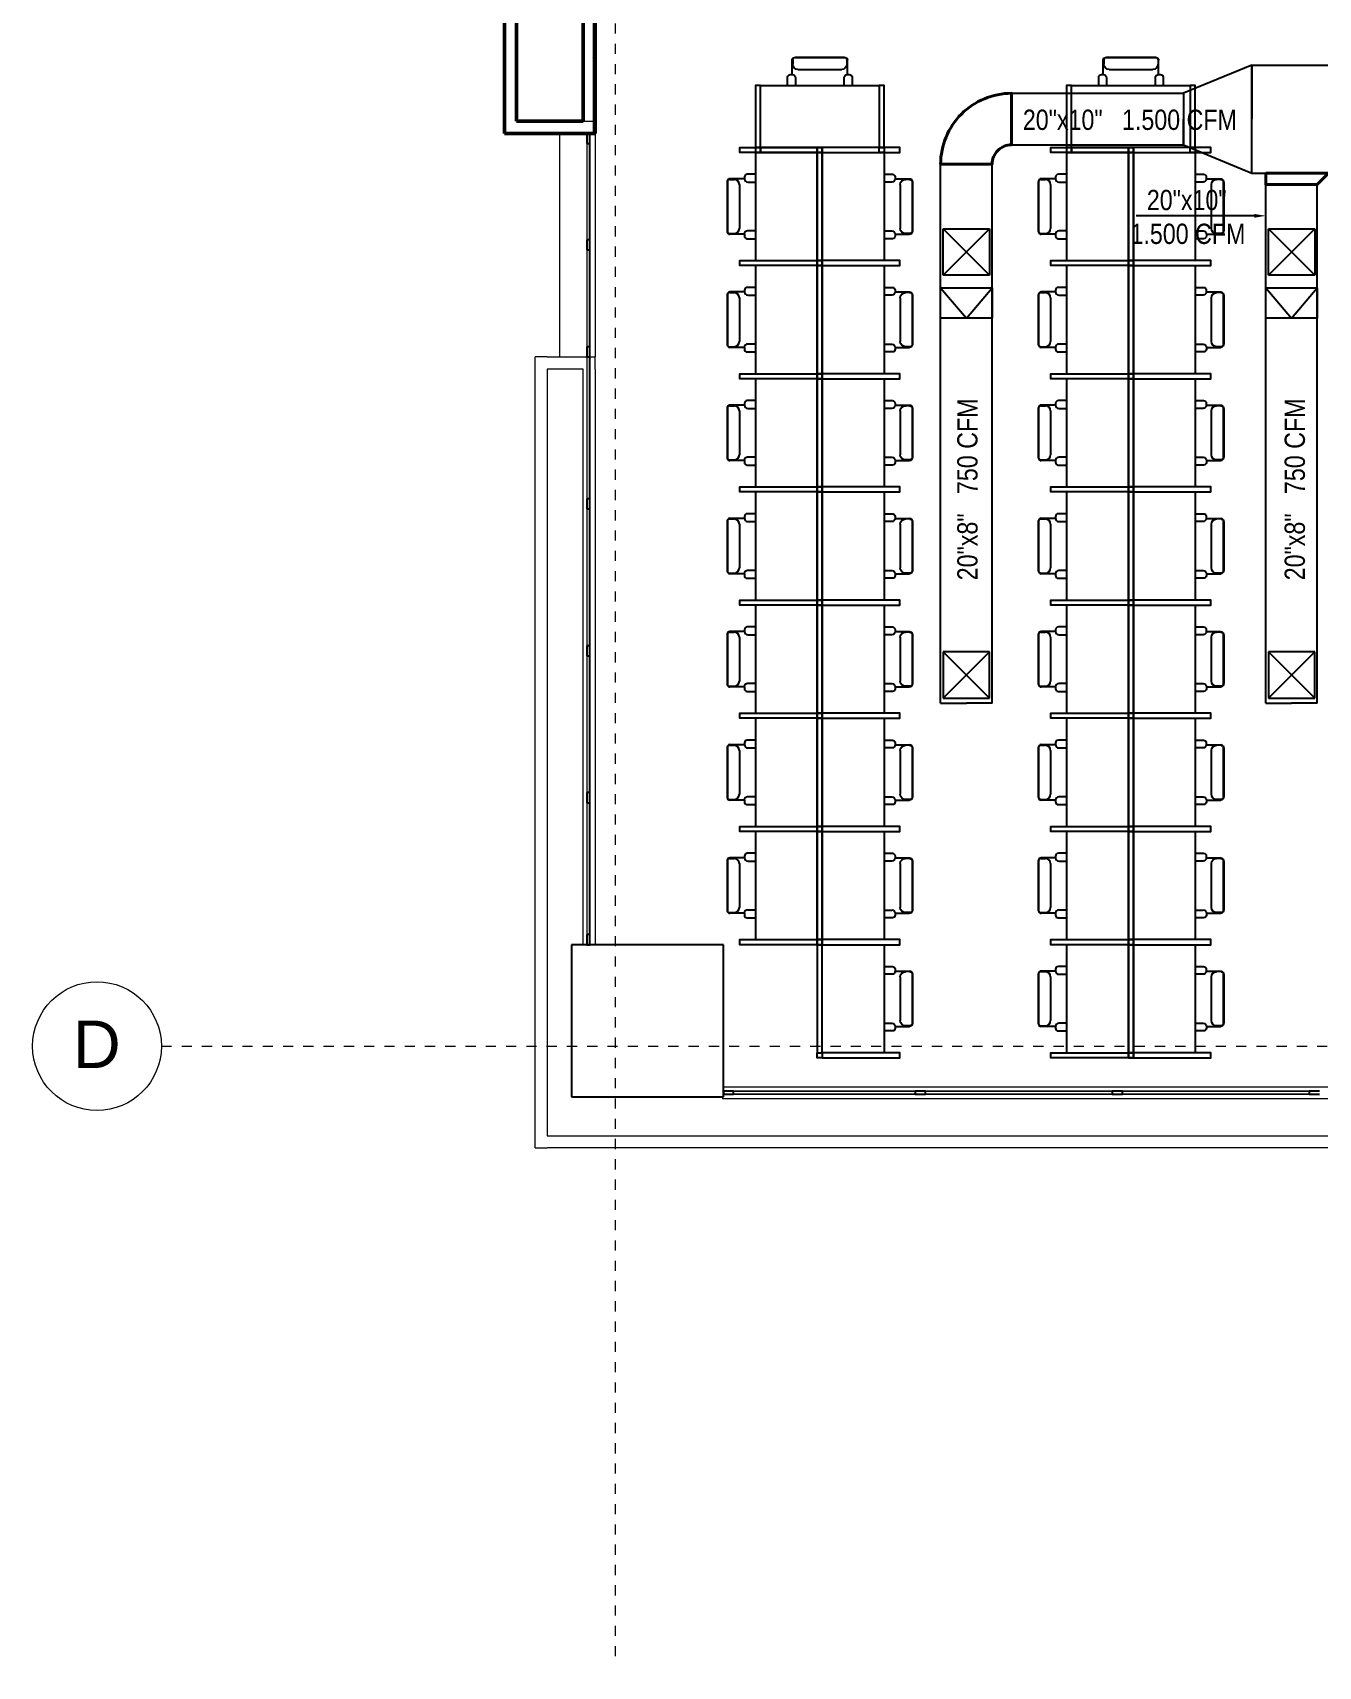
# Model space of a CAD drawing. Header units: inches. Extents: x -3 to 209, y -384 to 20.
# Drawn here: x 121.41 to 134.09, y -28.01 to -11.9 of the extents above; entities that cross this region are included whole.
import ezdxf
from ezdxf import colors
from ezdxf.entities.mleader import LeaderData, LeaderLine
from ezdxf.math import Vec2, Vec3

# ---------------------------------------------------------------- set-up
doc = ezdxf.new("R2010")
doc.units = ezdxf.units.IN
doc.header["$MEASUREMENT"] = 0
doc.linetypes.add('Grid Line 1_2_', pattern=[0.022225, 0.0127, -0.003175, 0.003175, -0.003175])
doc.linetypes.add('HIDDEN2', pattern=[0.1875, 0.125, -0.0625])
for name, color, linetype, lineweight in [('A-GLAZ-CURT', 253, 'Continuous', 9), ('A-GLAZ-CWMG', 253, 'Continuous', 9), ('A-WALL-PATT', 253, 'Continuous', 50), ('HVAC -Textos Suministro', 7, 'Continuous', 9), ('HVAC Suministro', 5, 'Continuous', 40), ('S-COLS', 6, 'Continuous', 13), ('S-GRID', 253, 'Continuous', 9), ('S-GRID-IDEN', 253, 'Continuous', 9)]:
    doc.layers.add(name, color=color, linetype=linetype, lineweight=lineweight)
for name, color, linetype in [('A-WALL', 253, 'Continuous'), ('HVAC-Rejillas', 2, 'HIDDEN2'), ('HVAC-Suministro', 170, 'Continuous'), ('NFF-FURN', 253, 'Continuous')]:
    doc.layers.add(name, color=color, linetype=linetype)
doc.styles.add('Arial', font='arial.ttf', dxfattribs={"height": 0.225})
doc.styles.add('Arial Narrow', font='ARIALN.TTF', dxfattribs={"height": 0.00295})
doc.styles.get("Standard").update_dxf_attribs({"font": 'arial.ttf'})

# ---------------------------------------------------------------- blocks, each defined once
blk = doc.blocks.new('ds')
at = {"linetype": 'ByBlock', "lineweight": -2}
for p, q in [((-0.0127, -0.0127), (0.0127, 0.0127)), ((-0.0127, 0.0127), (0.0127, -0.0127)), ((-0.0127, -0.0127), (-0.0127, 0.0127)), ((-0.0127, 0.0127), (0.0127, 0.0127)), ((0.0127, 0.0127), (0.0127, -0.0127)), ((0.0127, -0.0127), (-0.0127, -0.0127))]:
    blk.add_line(p, q, dxfattribs=at)
blk = doc.blocks.new('*U68')
blk.add_lwpolyline([(-0.26, -0.0566), (-0.26, 0), (0, 0), (0.0566, -0.0566), (-0.26, -0.0566)])
blk = doc.blocks.new('Grid - Grid Head - Circle-50561-PLANTA COMUNICACIONES PISO 3 - Dependiente 1')
at = {"layer": 'S-GRID-IDEN', "linetype": 'ByBlock', "lineweight": -2}
blk.add_circle((0, 0), 0.00635, dxfattribs=at)
blk = doc.blocks.new('nci')
at = {"layer": 'NFF-FURN', "linetype": 'ByBlock', "lineweight": -2}
for p, q in [((717, -265), (635, -265)), ((744, -310), (744, -292)), ((744, -310), (886, -310)), ((889, -316), (844, -316)), ((635, -342), (712, -342)), ((793, -799), (793, -367)), ((911, -831), (911, -335)), ((915, -824), (915, -342)), ((711, -824), (635, -824)), ((635, -901), (716, -901)), ((743, -874), (743, -856)), ((743, -856), (886, -856)), ((889, -850), (844, -850))]:
    blk.add_line(p, q, dxfattribs=at)
for points in [[(-25, -50), (25, -50), (25, 0), (-25, 0)], [(25, -1116), (-25, -1116), (-25, -50), (25, -50)], [(25, -50), (25, -1116), (635, -1116), (635, -50)], [(-25, -1116), (25, -1116), (25, -1166), (-25, -1166)]]:
    blk.add_lwpolyline(points, close=True, dxfattribs=at)
for points in [[(25, 0), (789, 0), (789, -50), (25, -50), (25, 0)], [(25, -1116), (789, -1116), (789, -1166), (25, -1166), (25, -1116)]]:
    blk.add_lwpolyline(points, dxfattribs=at)
for centre, radius, start, end in [((712, -310), 32.3, 270, 0), ((717, -292), 26.9, 0, 90), ((844, -367), 50.8, 90, 180), ((886, -335), 25.4, 0, 90), ((889, -342), 25.4, 0, 90), ((844, -799), 50.8, 180, 270), ((711, -856), 32.3, 0, 90), ((716, -874), 26.9, 270, 0), ((886, -831), 25.4, 270, 0), ((889, -824), 25.4, 270, 0)]:
    blk.add_arc(centre, radius, start, end, dxfattribs=at)
blk = doc.blocks.new('tlws')
at = {"layer": 'NFF-FURN', "linetype": 'ByBlock', "lineweight": -2}
for p, q in [((-318, -610), (-318, -691)), ((-241, -686), (-241, -610)), ((241, -610), (241, -687)), ((318, -692), (318, -610)), ((-291, -718), (-273, -718)), ((-273, -718), (-273, -861)), ((-216, -768), (216, -768)), ((273, -719), (291, -719)), ((273, -719), (273, -861)), ((-267, -864), (-267, -819)), ((-248, -886), (248, -886)), ((-241, -890), (241, -890)), ((267, -864), (267, -819))]:
    blk.add_line(p, q, dxfattribs=at)
for points in [[(-585, 50), (-585, 0), (-635, 0), (-635, 50)], [(-585, 0), (-585, 50), (585, 50), (585, 0)], [(585, 0), (-585, 0), (-585, -610), (585, -610)], [(585, 50), (585, 0), (635, 0), (635, 50)]]:
    blk.add_lwpolyline(points, close=True, dxfattribs=at)
for points in [[(-585, 0), (-585, -610), (-635, -610), (-635, 0), (-585, 0)], [(635, 0), (635, -610), (585, -610), (585, 0), (635, 0)]]:
    blk.add_lwpolyline(points, dxfattribs=at)
for centre, radius, start, end in [((-291, -691), 26.9, 180, 270), ((-273, -686), 32.3, 270, 0), ((-216, -819), 50.8, 90, 180), ((216, -819), 50.8, 0, 90), ((273, -687), 32.3, 180, 270), ((291, -692), 26.9, 270, 0), ((-248, -861), 25.4, 180, 270), ((-241, -864), 25.4, 180, 270), ((241, -864), 25.4, 270, 0), ((248, -861), 25.4, 270, 0)]:
    blk.add_arc(centre, radius, start, end, dxfattribs=at)

msp = doc.modelspace()

# ---------------------------------------------------------------- linework, layer by layer
at = {"layer": 'A-GLAZ-CURT', "lineweight": 18}
for p, q in [((126.899, -12.992), (126.874, -12.992)), ((126.874, -12.992), (126.874, -13.942)), ((126.899, -13.942), (126.899, -12.992)), ((126.874, -13.942), (126.899, -13.942)), ((126.899, -14.042), (126.874, -14.042)), ((126.874, -14.042), (126.874, -14.996)), ((126.899, -14.996), (126.899, -14.042)), ((126.874, -14.996), (126.899, -14.996)), ((126.899, -15.096), (126.874, -15.096)), ((126.874, -15.096), (126.874, -16.495)), ((126.899, -16.495), (126.899, -15.096)), ((126.874, -16.495), (126.899, -16.495)), ((126.899, -16.595), (126.874, -16.595)), ((126.874, -16.595), (126.874, -17.944)), ((126.899, -17.944), (126.899, -16.595)), ((126.874, -17.944), (126.899, -17.944)), ((126.899, -18.044), (126.874, -18.044)), ((126.874, -18.044), (126.874, -19.393)), ((126.899, -19.393), (126.899, -18.044)), ((126.874, -19.393), (126.899, -19.393)), ((126.899, -19.493), (126.874, -19.493)), ((126.874, -19.493), (126.874, -20.792)), ((126.899, -20.792), (126.899, -19.493)), ((126.874, -20.792), (126.899, -20.792)), ((130.113, -22.34), (128.32, -22.34)), ((128.32, -22.34), (128.32, -22.365)), ((128.32, -22.365), (130.113, -22.365)), ((130.113, -22.365), (130.113, -22.34)), ((132.056, -22.34), (130.213, -22.34)), ((130.213, -22.34), (130.213, -22.365)), ((130.213, -22.365), (132.056, -22.365)), ((132.056, -22.365), (132.056, -22.34)), ((133.999, -22.34), (132.156, -22.34)), ((132.156, -22.34), (132.156, -22.365)), ((132.156, -22.365), (133.999, -22.365)), ((133.999, -22.365), (133.999, -22.34))]:
    msp.add_line(p, q, dxfattribs=at)
at = {"layer": 'A-GLAZ-CWMG', "lineweight": 25, "extrusion": (0, 0, -1)}
for p, q in [((126.902, -12.892), (126.872, -12.892)), ((126.872, -12.892), (126.872, -12.992)), ((126.872, -12.992), (126.902, -12.992)), ((126.902, -12.992), (126.902, -12.892)), ((126.902, -13.942), (126.872, -13.942)), ((126.872, -13.942), (126.872, -14.042)), ((126.902, -14.042), (126.902, -13.942)), ((126.872, -14.042), (126.902, -14.042)), ((126.902, -16.495), (126.872, -16.495)), ((126.872, -16.495), (126.872, -16.595)), ((126.902, -16.595), (126.902, -16.495)), ((126.872, -16.595), (126.902, -16.595)), ((126.902, -17.944), (126.872, -17.944)), ((126.872, -17.944), (126.872, -18.044)), ((126.902, -18.044), (126.902, -17.944)), ((126.872, -18.044), (126.902, -18.044)), ((126.902, -19.393), (126.872, -19.393)), ((126.872, -19.393), (126.872, -19.493)), ((126.902, -19.493), (126.902, -19.393)), ((126.872, -19.493), (126.902, -19.493)), ((130.213, -22.337), (130.113, -22.337)), ((130.113, -22.337), (130.113, -22.367)), ((130.113, -22.367), (130.213, -22.367)), ((130.213, -22.367), (130.213, -22.337)), ((132.156, -22.337), (132.056, -22.337)), ((132.056, -22.337), (132.056, -22.367)), ((132.056, -22.367), (132.156, -22.367)), ((132.156, -22.367), (132.156, -22.337)), ((134.099, -22.337), (133.999, -22.337)), ((133.999, -22.337), (133.999, -22.367)), ((133.999, -22.367), (134.099, -22.367))]:
    msp.add_line(p, q, dxfattribs=at)
at = {"layer": 'A-GLAZ-CWMG'}
for p, q in [((126.872, -12.992), (126.872, -13.942)), ((126.902, -12.992), (126.902, -13.942)), ((126.872, -14.042), (126.872, -14.996)), ((126.902, -14.042), (126.902, -14.996)), ((126.872, -15.096), (126.872, -16.495)), ((126.902, -15.096), (126.902, -16.495)), ((126.872, -16.595), (126.872, -17.944)), ((126.902, -16.595), (126.902, -17.944)), ((126.872, -18.044), (126.872, -19.393)), ((126.902, -18.044), (126.902, -19.393)), ((126.872, -19.493), (126.872, -20.792)), ((126.902, -19.493), (126.902, -20.792)), ((130.113, -22.337), (128.32, -22.337)), ((130.113, -22.367), (128.32, -22.367)), ((132.056, -22.337), (130.213, -22.337)), ((132.056, -22.367), (130.213, -22.367)), ((133.999, -22.337), (132.156, -22.337)), ((133.999, -22.367), (132.156, -22.367))]:
    msp.add_line(p, q, dxfattribs=at)
at = {"layer": 'A-GLAZ-CWMG', "lineweight": 25}
for p, q in [((126.902, -14.996), (126.872, -14.996)), ((126.872, -14.996), (126.872, -15.096)), ((126.872, -15.096), (126.902, -15.096)), ((126.902, -15.096), (126.902, -14.996)), ((126.902, -20.792), (126.872, -20.792)), ((126.872, -20.792), (126.872, -20.892)), ((126.872, -20.892), (126.902, -20.892)), ((126.902, -20.892), (126.902, -20.792)), ((128.32, -22.337), (128.22, -22.337)), ((128.22, -22.337), (128.22, -22.367)), ((128.22, -22.367), (128.32, -22.367)), ((128.32, -22.367), (128.32, -22.337))]:
    msp.add_line(p, q, dxfattribs=at)
at = {"layer": 'A-WALL', "lineweight": 50}
for p, q in [((126.061, -10.292), (126.061, -12.772)), ((126.181, -12.772), (126.181, -10.292)), ((126.836, -10.292), (126.836, -12.772)), ((126.956, -12.772), (126.956, -10.292)), ((126.061, -12.772), (126.061, -12.892)), ((126.836, -12.772), (126.181, -12.772)), ((126.956, -12.892), (126.956, -12.772)), ((126.061, -12.892), (126.936, -12.892)), ((126.936, -12.892), (126.956, -12.892)), ((126.936, -12.892), (126.956, -12.892))]:
    msp.add_line(p, q, dxfattribs=at)
at = {"layer": 'A-WALL', "lineweight": 18}
for p, q in [((126.936, -10.292), (126.936, -12.772)), ((126.836, -12.772), (126.936, -12.772)), ((126.936, -12.772), (126.936, -12.892)), ((126.956, -12.892), (126.956, -12.772)), ((126.606, -15.096), (126.606, -12.892)), ((126.956, -12.892), (126.956, -15.096)), ((126.363, -22.896), (126.363, -15.096)), ((126.483, -15.096), (126.363, -15.096)), ((126.483, -15.096), (126.872, -15.096)), ((126.902, -15.096), (126.956, -15.096)), ((126.956, -15.216), (126.956, -15.096)), ((126.483, -15.216), (126.483, -22.776)), ((126.836, -15.216), (126.483, -15.216)), ((126.836, -20.892), (126.836, -15.216)), ((126.956, -15.216), (126.956, -20.892)), ((128.221, -22.292), (143.645, -22.292)), ((128.21, -22.392), (128.21, -22.412)), ((143.645, -22.412), (128.21, -22.412)), ((126.483, -22.776), (143.645, -22.776)), ((126.363, -22.896), (126.483, -22.896)), ((143.765, -22.896), (126.483, -22.896))]:
    msp.add_line(p, q, dxfattribs=at)
at = {"layer": 'A-WALL-PATT', "linetype": 'Continuous', "lineweight": 9}
for p, q in [((126.949, -12.171), (126.936, -12.148)), ((126.946, -12.811), (126.956, -12.811))]:
    msp.add_line(p, q, dxfattribs=at)
at = {"layer": 'HVAC Suministro'}
msp.add_lwpolyline([(131.062, -13.005), (131.062, -12.497, 0.414214), (130.363, -13.196), (130.871, -13.196, -0.414214)], format="xyb", close=True, dxfattribs=at)
at = {"layer": 'HVAC-Suministro'}
for p, q in [((133.431, -12.218), (133.431, -12.751)), ((133.431, -12.218), (138.693, -12.218)), ((131.062, -12.497), (131.062, -12.751)), ((131.062, -12.497), (132.757, -12.497)), ((132.757, -12.497), (132.757, -12.751)), ((131.062, -13.005), (131.062, -12.751)), ((132.757, -13.005), (132.757, -12.751)), ((133.431, -13.284), (133.431, -12.751)), ((131.062, -13.005), (132.757, -13.005)), ((130.363, -18.509), (130.363, -13.196)), ((130.363, -13.196), (130.617, -13.196)), ((130.871, -13.196), (130.617, -13.196)), ((130.871, -18.509), (130.871, -13.196)), ((133.431, -13.284), (138.693, -13.284)), ((133.57, -18.509), (133.57, -13.395)), ((133.57, -13.395), (133.824, -13.395)), ((134.078, -13.395), (133.824, -13.395)), ((134.078, -18.509), (134.078, -13.395)), ((130.363, -18.509), (130.617, -18.509)), ((130.871, -18.509), (130.617, -18.509)), ((133.57, -18.509), (133.824, -18.509)), ((134.078, -18.509), (133.824, -18.509))]:
    msp.add_line(p, q, dxfattribs=at)
msp.add_lwpolyline([(133.431, -12.218), (132.757, -12.497), (132.757, -13.005), (133.431, -13.284)], close=True, dxfattribs=at)
for points in [[(130.363, -14.415), (130.871, -14.415), (130.871, -14.715), (130.363, -14.715), (130.363, -14.415), (130.617, -14.715), (130.871, -14.415)], [(133.57, -14.415), (134.078, -14.415), (134.078, -14.715), (133.57, -14.715), (133.57, -14.415), (133.824, -14.715), (134.078, -14.415)]]:
    msp.add_lwpolyline(points, dxfattribs=at)
at = {"layer": 'S-COLS', "lineweight": 25}
for p, q in [((128.221, -20.892), (126.721, -20.892)), ((126.721, -20.892), (126.721, -22.392)), ((128.221, -22.392), (128.221, -20.892)), ((126.721, -22.392), (128.221, -22.392))]:
    msp.add_line(p, q, dxfattribs=at)
at = {"layer": 'S-GRID', "linetype": 'Grid Line 1_2_'}
for p, q in [((127.153, 18.992), (127.153, -28.008)), ((122.677, -21.892), (191.998, -21.892))]:
    msp.add_line(p, q, dxfattribs=at)

# ---------------------------------------------------------------- block references
at = {"layer": 'HVAC Suministro', "xscale": -1.953866694221574, "yscale": 1.953866694221574, "zscale": 1.953866694221574, "rotation": 180}
msp.add_blockref('*U68', (134.078, -13.395), dxfattribs=at)
at = {"layer": 'HVAC-Rejillas', "xscale": 18, "yscale": 18, "zscale": 12, "rotation": 180}
for p in [(130.617, -14.063), (133.824, -14.063)]:
    msp.add_blockref('ds', p, dxfattribs=at)
at = {"layer": 'HVAC-Rejillas', "xscale": -18, "yscale": 18, "zscale": 12}
for p in [(130.617, -18.234), (133.824, -18.234)]:
    msp.add_blockref('ds', p, dxfattribs=at)
at = {"layer": 'NFF-FURN', "yscale": 0.0009999999999852297, "zscale": 0.0009999999999852297, "rotation": 180}
for name, p, xscale in [('tlws', (129.171, -13.03), -0.0009999999999852297), ('tlws', (132.24, -13.03), -0.0009999999999852297), ('nci', (129.171, -14.196), 0.0009999999999852297), ('nci', (129.171, -14.196), -0.0009999999999852297), ('nci', (132.24, -14.196), 0.0009999999999852297), ('nci', (132.24, -14.196), -0.0009999999999852297), ('nci', (129.171, -15.312), 0.0009999999999852297), ('nci', (129.171, -15.312), -0.0009999999999852297), ('nci', (132.24, -15.312), 0.0009999999999852297), ('nci', (132.24, -15.312), -0.0009999999999852297), ('nci', (129.171, -16.428), 0.0009999999999852297), ('nci', (129.171, -16.428), -0.0009999999999852297), ('nci', (132.24, -16.428), 0.0009999999999852297), ('nci', (132.24, -16.428), -0.0009999999999852297), ('nci', (129.171, -17.544), 0.0009999999999852297), ('nci', (129.171, -17.544), -0.0009999999999852297), ('nci', (132.24, -17.544), 0.0009999999999852297), ('nci', (132.24, -17.544), -0.0009999999999852297), ('nci', (129.171, -18.66), 0.0009999999999852297), ('nci', (129.171, -18.66), -0.0009999999999852297), ('nci', (132.24, -18.66), 0.0009999999999852297), ('nci', (132.24, -18.66), -0.0009999999999852297), ('nci', (129.171, -19.776), 0.0009999999999852297), ('nci', (129.171, -19.776), -0.0009999999999852297), ('nci', (132.24, -19.776), 0.0009999999999852297), ('nci', (132.24, -19.776), -0.0009999999999852297), ('nci', (129.171, -20.892), 0.0009999999999852297), ('nci', (129.171, -20.892), -0.0009999999999852297), ('nci', (132.24, -20.892), 0.0009999999999852297), ('nci', (132.24, -20.892), -0.0009999999999852297), ('nci', (129.171, -22.008), -0.0009999999999852297), ('nci', (132.24, -22.008), 0.0009999999999852297), ('nci', (132.24, -22.008), -0.0009999999999852297)]:
    msp.add_blockref(name, p, dxfattribs=dict(at, xscale=xscale))
at = {"layer": 'S-GRID-IDEN', "xscale": 99.99999999999993, "yscale": 99.99999999999993, "zscale": 99.99999999999993, "rotation": 270}
msp.add_blockref('Grid - Grid Head - Circle-50561-PLANTA COMUNICACIONES PISO 3 - Dependiente 1', (122.042, -21.892), dxfattribs=at)

# ---------------------------------------------------------------- texts
at = {"layer": 'HVAC -Textos Suministro', "char_height": 0.2, "attachment_point": 1, "style": 'Arial Narrow'}
for s, insert, width in [('20"x10"   1.500 CFM', (131.174, -12.658), 2.11884), ('\\pi0.62885;20"x10" \\P\\pi0.46793;1.500 CFM', (131.768, -13.449), 2.02741)]:
    msp.add_mtext(s, dxfattribs=dict(at, insert=insert, width=width))
at = {"layer": 'HVAC -Textos Suministro', "char_height": 0.2, "width": 1.85936, "attachment_point": 1, "rotation": 90, "style": 'Arial Narrow'}
for insert in [(130.527, -17.299), (133.756, -17.299)]:
    msp.add_mtext('20"x8"   750 CFM', dxfattribs=dict(at, insert=insert))

# ---------------------------------------------------------------- leaders
at = {"layer": 'HVAC -Textos Suministro'}
ml = msp.add_multileader_mtext('Standard', dxfattribs=at)
ml.set_content('', color=256)
ml.set_leader_properties()
ml.build(insert=Vec2(0, 0))
ml.multileader.update_dxf_attribs({"dogleg_length": 0.36, "arrow_head_size": 0.113})
ctx = ml.context
ctx.base_point, ctx.char_height, ctx.arrow_head_size, ctx.landing_gap_size, ctx.plane_origin, ctx.plane_x_axis, ctx.plane_y_axis = Vec3(132.29, -13.705), 0.113, 0.113, 0.0564, Vec3(127.993, -13.206), Vec3(-1, 0), Vec3(0, -1)
notes = []
notes.append((ctx, [(1, (1, 1, 0), (132.504, -13.705), (-1, 0), 0.214, [(0, [(133.57, -13.705)], 0, [])])]))
ctx.mtext.insert, ctx.mtext.text_direction, ctx.mtext.rotation, ctx.mtext.flow_direction = Vec3(132.233, -13.761), Vec3(-1, 0), 3.141593, 5
for ctx, leaders in notes:
    for number, flags, end, landing, length, lines in leaders:
        leader = LeaderData()
        leader.index, (leader.has_last_leader_line, leader.has_dogleg_vector, leader.attachment_direction) = number, flags
        leader.last_leader_point, leader.dogleg_vector, leader.dogleg_length = Vec3(end), Vec3(landing), length
        for number, points, colour, breaks in lines:
            line = LeaderLine()
            line.index, line.vertices, line.color, line.breaks = number, Vec3.list(points), colors.encode_raw_color(colour), breaks
            leader.lines.append(line)
        ctx.leaders.append(leader)

# ---------------------------------------------------------------- next in the draw order: texts
at = {"layer": 'S-GRID-IDEN', "insert": (122.04, -21.64), "char_height": 0.468, "width": 0.56007, "attachment_point": 2, "line_spacing_factor": 0.938532, "style": 'Arial', "bg_fill": 3, "box_fill_scale": 1.25, "bg_fill_color": 0, "bg_fill_transparency": 0}
msp.add_mtext('D', dxfattribs=at)

doc.saveas('drawing.dxf')
